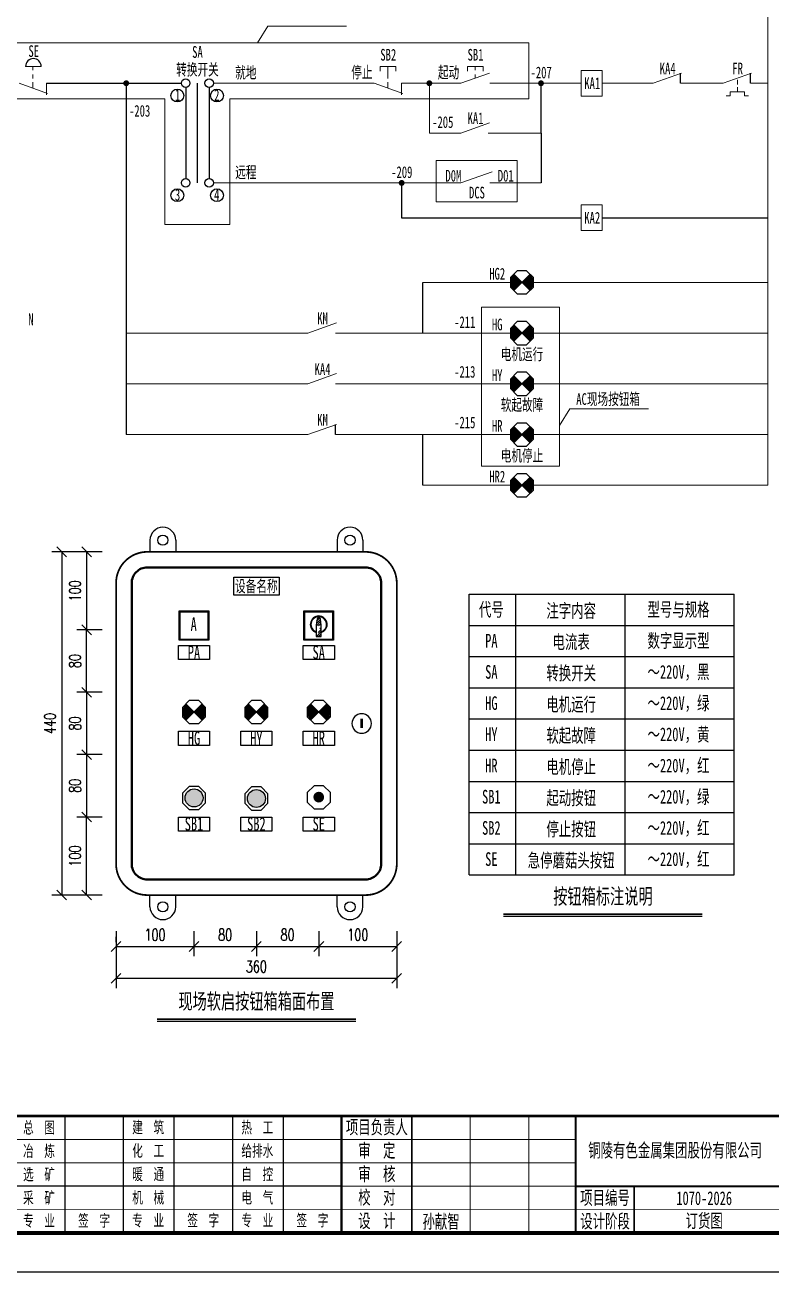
# Model space of a CAD drawing. Header units: millimetres. Extents: x -24326 to 675674, y 148048 to 606396.
# Drawn here: x 317151 to 336288, y 167048 to 199024 of the extents above; entities that cross this region are included whole.
import ezdxf
from ezdxf.enums import TextEntityAlignment as Align

# ---------------------------------------------------------------- set-up
doc = ezdxf.new("R2010")
doc.units = ezdxf.units.MM
doc.linetypes.add('常规', pattern=[20, 10, 0, 10])
doc.linetypes.add('接地线', pattern=[1460, 500, 500, -200, 60, -200])
for name, color, linetype in [('1', 7, 'Continuous'), ('4', 1, 'Continuous'), ('D1', 4, 'Continuous'), ('TEXT', 4, 'Continuous'), ('动力平面导线层', 3, '常规'), ('图框', 7, 'Continuous'), ('文字', 7, 'Continuous'), ('标注-照明', 7, 'Continuous'), ('照明平面导线层', 3, 'Continuous'), ('照明平面设备层', 1, 'Continuous'), ('电气-接地设计-接地线', 3, '接地线'), ('表格图框层', 7, 'Continuous')]:
    doc.layers.add(name, color=color, linetype=linetype)
doc.layers.add('CAXA0层', color=7, linetype='Continuous', lineweight=25)
doc.layers.add('SW', color=8, linetype='Continuous', lineweight=20)
doc.styles.add('DIM_FONT', font='SIMPLEX', dxfattribs={"width": 0.7, "bigfont": 'GBCBIG'})
doc.styles.add('标准', font='NSimSun.ttf', dxfattribs={"width": 0.667})
doc.dimstyles.new('副本 DIM20', dxfattribs={"dimtxt": 300, "dimasz": 2, "dimexe": 250, "dimexo": 300, "dimgap": 150, "dimtad": 1, "dimdec": 4, "dimlfac": 0.05, "dimzin": 0, "dimdsep": 46, "dimtxsty": 'DIM_FONT', "dimblk1": '_DIMX', "dimblk2": '_DIMX', "dimsah": 1, "dimcen": 0.09, "dimadec": 0, "dimazin": 0, "dimtfac": 1, "dimtdec": 4, "dimtix": 1, "dimtmove": 2, "dimatfit": 3, "dimldrblk": '_DIMX', "dimfxl": 250, "dimtolj": 1, "dimtzin": 0, "dimarcsym": 0})

# ---------------------------------------------------------------- blocks, each defined once
blk = doc.blocks.new('铜陵有色图签02')
at = {"layer": '图框', "color": 7, "linetype": 'Continuous', "lineweight": 25}
for p, q in [((-36201, 3010), (-36201, 9)), ((-34701, 3010), (-34701, 9)), ((-33401, 3017), (-33401, 16)), ((-31901, 3017), (-31901, 16)), ((-30601, 3017), (-30601, 16)), ((-29100, 1201), (-37501, 1201))]:
    blk.add_line(p, q, dxfattribs=at)
at = {"layer": '图框', "linetype": 'Continuous', "lineweight": 50}
blk.add_line((-29100, 3001), (-29100, 0), dxfattribs=at)
at = {"layer": '图框', "color": 7, "linetype": 'Continuous', "lineweight": 35}
for p, q in [((-27300, 3001), (-27300, 1)), ((-21600, 1197), (-21600, -3))]:
    blk.add_line(p, q, dxfattribs=at)
at = {"layer": '图框', "lineweight": 70, "const_width": 70}
blk.add_lwpolyline([(-17980, 3001), (0, 3001), (-38401, 3001)], dxfattribs=at)
at = {"layer": '图框', "color": 7, "linetype": 'Continuous', "lineweight": 25, "const_width": 25}
for points in [[(-25800, 3001), (-25800, 1)], [(-24300, 3001), (-24300, 1)], [(-23100, 2401), (-37501, 2401)], [(-23100, 1801), (-37501, 1801)], [(-23100, 1201), (-29100, 1201)], [(-12900, 600), (-18000, 600), (-37501, 600)]]:
    blk.add_lwpolyline(points, dxfattribs=at)
at = {"layer": '图框', "linetype": 'Continuous', "lineweight": 50, "const_width": 50}
blk.add_lwpolyline([(-23100, 3001), (-23100, 1)], dxfattribs=at)
at = {"layer": '图框', "lineweight": 50, "const_width": 50}
blk.add_lwpolyline([(-23100, 1200), (0, 1200)], dxfattribs=at)
at = {"layer": '图框', "linetype": 'Continuous', "lineweight": 70, "const_width": 70}
blk.add_lwpolyline([(-38401, 1), (0, 0)], dxfattribs=at)
at = {"layer": 'TEXT', "color": 7, "lineweight": 25, "style": '标准', "width": 0.667}
for s, height, p in [('总  图', 300, (-36862, 2555)), ('建  筑', 300, (-34062, 2562)), ('热  工', 300, (-31262, 2562)), ('项目负责人', 350, (-28197, 2541)), ('冶  炼', 300, (-36862, 1955)), ('化  工', 300, (-34062, 1962)), ('给排水', 300, (-31262, 1962)), ('审  定', 350, (-28197, 1941)), ('选  矿', 300, (-36862, 1355)), ('暖  通', 300, (-34062, 1362)), ('自  控', 300, (-31262, 1362)), ('审  核', 350, (-28197, 1341)), ('采  矿', 300, (-36862, 754)), ('机  械', 300, (-34062, 761)), ('电  气', 300, (-31262, 761)), ('校  对', 350, (-28197, 741)), ('项目编号', 350, (-22343, 730)), ('专  业', 300, (-36862, 170)), ('签  字', 300, (-35449, 170)), ('专  业', 300, (-34062, 177)), ('签  字', 300, (-32649, 177)), ('专  业', 300, (-31262, 177)), ('签  字', 300, (-29849, 177)), ('设  计', 350, (-28197, 139)), ('设计阶段', 350, (-22343, 130))]:
    blk.add_text(s, height=height, dxfattribs=at).set_placement(p, align=Align.CENTER)
blk = doc.blocks.new('_Oblique')
at = {"color": 0, "linetype": 'ByBlock', "lineweight": -2}
blk.add_line((-0.5, -0.5), (0.5, 0.5), dxfattribs=at)
blk = doc.blocks.new('*D72')
at = {"layer": '1', "color": 3, "linetype": 'ByBlock', "lineweight": -2}
for p, q in [((319130, 181914), (318484, 181914)), ((318734, 181914), (318734, 180314)), ((319130, 180314), (318484, 180314))]:
    blk.add_line(p, q, dxfattribs=at)
at = {"layer": 'Defpoints', "color": 0, "linetype": 'ByBlock'}
for p in [(319430, 181914), (318734, 180314), (319430, 180314)]:
    blk.add_point(p, dxfattribs=at)
at = {"layer": '1', "color": 3, "linetype": 'ByBlock', "lineweight": -2, "xscale": 250, "yscale": 250, "zscale": 250}
for p, rotation in [((318734, 181914), 90), ((318734, 180314), 270)]:
    blk.add_blockref('_Oblique', p, dxfattribs=dict(at, rotation=rotation))
at = {"layer": '1', "color": 7, "linetype": 'ByBlock', "insert": (318434, 181114), "char_height": 300, "attachment_point": 5, "rotation": 90, "style": 'DIM_FONT'}
blk.add_mtext('\\A1;80', dxfattribs=at)
blk = doc.blocks.new('_DIMX')
blk.add_line((-150, 0), (150, 0))
at = {"const_width": 50}
blk.add_lwpolyline([(-70, -70), (70, 70)], dxfattribs=at)
blk = doc.blocks.new('*D73')
at = {"layer": '1', "color": 3, "linetype": 'ByBlock', "lineweight": -2}
for p, q in [((318830, 185514), (317843, 185514)), ((318093, 185514), (318093, 176714)), ((318830, 176714), (317843, 176714))]:
    blk.add_line(p, q, dxfattribs=at)
at = {"layer": 'Defpoints', "color": 0, "linetype": 'ByBlock'}
for p in [(319130, 185514), (318093, 176714), (319130, 176714)]:
    blk.add_point(p, dxfattribs=at)
at = {"layer": '1', "color": 3, "linetype": 'ByBlock', "lineweight": -2, "xscale": 250, "yscale": 250, "zscale": 250}
for p, rotation in [((318093, 185514), 90), ((318093, 176714), 270)]:
    blk.add_blockref('_Oblique', p, dxfattribs=dict(at, rotation=rotation))
at = {"layer": '1', "color": 7, "linetype": 'ByBlock', "insert": (317793, 181114), "char_height": 300, "attachment_point": 5, "rotation": 90, "style": 'DIM_FONT'}
blk.add_mtext('\\A1;440', dxfattribs=at)
blk = doc.blocks.new('*D74')
at = {"layer": '1', "color": 3, "linetype": 'ByBlock', "lineweight": -2}
for p, q in [((319130, 185514), (318484, 185514)), ((318734, 185514), (318734, 183514)), ((319130, 183514), (318484, 183514))]:
    blk.add_line(p, q, dxfattribs=at)
at = {"layer": 'Defpoints', "color": 0, "linetype": 'ByBlock'}
for p in [(319430, 185514), (318734, 183514), (319430, 183514)]:
    blk.add_point(p, dxfattribs=at)
at = {"layer": '1', "color": 3, "linetype": 'ByBlock', "lineweight": -2, "xscale": 250, "yscale": 250, "zscale": 250}
for p, rotation in [((318734, 185514), 90), ((318734, 183514), 270)]:
    blk.add_blockref('_Oblique', p, dxfattribs=dict(at, rotation=rotation))
at = {"layer": '1', "color": 7, "linetype": 'ByBlock', "insert": (318434, 184514), "char_height": 300, "attachment_point": 5, "rotation": 90, "style": 'DIM_FONT'}
blk.add_mtext('\\A1;100', dxfattribs=at)
blk = doc.blocks.new('*D75')
at = {"layer": '1', "color": 3, "linetype": 'ByBlock', "lineweight": -2}
for p, q in [((318975, 183514), (318484, 183514)), ((318734, 181914), (318734, 183514)), ((318913, 181914), (318484, 181914))]:
    blk.add_line(p, q, dxfattribs=at)
at = {"layer": 'Defpoints', "color": 0, "linetype": 'ByBlock'}
for p in [(318734, 183514), (319275, 183514), (319213, 181914)]:
    blk.add_point(p, dxfattribs=at)
at = {"layer": '1', "color": 3, "linetype": 'ByBlock', "lineweight": -2, "xscale": 250, "yscale": 250, "zscale": 250}
for p, rotation in [((318734, 183514), 90), ((318734, 181914), 270)]:
    blk.add_blockref('_Oblique', p, dxfattribs=dict(at, rotation=rotation))
at = {"layer": '1', "color": 7, "linetype": 'ByBlock', "insert": (318434, 182714), "char_height": 300, "attachment_point": 5, "rotation": 90, "style": 'DIM_FONT'}
blk.add_mtext('\\A1;80', dxfattribs=at)
blk = doc.blocks.new('*D76')
at = {"layer": '1', "color": 3, "linetype": 'ByBlock', "lineweight": -2}
for p, q in [((323087, 175791), (323087, 175145)), ((324688, 175791), (324688, 175145)), ((323087, 175395), (324688, 175395))]:
    blk.add_line(p, q, dxfattribs=at)
at = {"layer": 'Defpoints', "color": 0, "linetype": 'ByBlock'}
for p in [(323087, 176091), (324688, 176091), (324688, 175395)]:
    blk.add_point(p, dxfattribs=at)
at = {"layer": '1', "color": 3, "linetype": 'ByBlock', "lineweight": -2, "xscale": 250, "yscale": 250, "zscale": 250, "rotation": 180}
blk.add_blockref('_Oblique', (323087, 175395), dxfattribs=at)
at = {"layer": '1', "color": 3, "linetype": 'ByBlock', "lineweight": -2, "xscale": 250, "yscale": 250, "zscale": 250}
blk.add_blockref('_Oblique', (324688, 175395), dxfattribs=at)
at = {"layer": '1', "color": 7, "linetype": 'ByBlock', "insert": (323888, 175695), "char_height": 300, "attachment_point": 5, "style": 'DIM_FONT'}
blk.add_mtext('\\A1;80', dxfattribs=at)
blk = doc.blocks.new('*D77')
at = {"layer": '1', "color": 3, "linetype": 'ByBlock', "lineweight": -2}
for p, q in [((324688, 175791), (324688, 175145)), ((326688, 175791), (326688, 175145)), ((324688, 175395), (326688, 175395))]:
    blk.add_line(p, q, dxfattribs=at)
at = {"layer": 'Defpoints', "color": 0, "linetype": 'ByBlock'}
for p in [(324688, 176091), (326688, 176091), (326688, 175395)]:
    blk.add_point(p, dxfattribs=at)
at = {"layer": '1', "color": 3, "linetype": 'ByBlock', "lineweight": -2, "xscale": 250, "yscale": 250, "zscale": 250, "rotation": 180}
blk.add_blockref('_Oblique', (324688, 175395), dxfattribs=at)
at = {"layer": '1', "color": 3, "linetype": 'ByBlock', "lineweight": -2, "xscale": 250, "yscale": 250, "zscale": 250}
blk.add_blockref('_Oblique', (326688, 175395), dxfattribs=at)
at = {"layer": '1', "color": 7, "linetype": 'ByBlock', "insert": (325688, 175695), "char_height": 300, "attachment_point": 5, "style": 'DIM_FONT'}
blk.add_mtext('\\A1;100', dxfattribs=at)
blk = doc.blocks.new('*D78')
at = {"layer": '1', "color": 3, "linetype": 'ByBlock', "lineweight": -2}
for p, q in [((319488, 175791), (319488, 174330)), ((326688, 175791), (326688, 174330)), ((319488, 174580), (326688, 174580))]:
    blk.add_line(p, q, dxfattribs=at)
at = {"layer": 'Defpoints', "color": 0, "linetype": 'ByBlock'}
for p in [(319488, 176091), (326688, 176091), (326688, 174580)]:
    blk.add_point(p, dxfattribs=at)
at = {"layer": '1', "color": 3, "linetype": 'ByBlock', "lineweight": -2, "xscale": 250, "yscale": 250, "zscale": 250, "rotation": 180}
blk.add_blockref('_Oblique', (319488, 174580), dxfattribs=at)
at = {"layer": '1', "color": 3, "linetype": 'ByBlock', "lineweight": -2, "xscale": 250, "yscale": 250, "zscale": 250}
blk.add_blockref('_Oblique', (326688, 174580), dxfattribs=at)
at = {"layer": '1', "color": 7, "linetype": 'ByBlock', "insert": (323088, 174880), "char_height": 300, "attachment_point": 5, "style": 'DIM_FONT'}
blk.add_mtext('\\A1;360', dxfattribs=at)
blk = doc.blocks.new('*D79')
at = {"layer": '1', "color": 3, "linetype": 'ByBlock', "lineweight": -2}
for p, q in [((319130, 178714), (318484, 178714)), ((318734, 176714), (318734, 178714)), ((319130, 176714), (318484, 176714))]:
    blk.add_line(p, q, dxfattribs=at)
at = {"layer": 'Defpoints', "color": 0, "linetype": 'ByBlock'}
for p in [(318734, 178714), (319430, 178714), (319430, 176714)]:
    blk.add_point(p, dxfattribs=at)
at = {"layer": '1', "color": 3, "linetype": 'ByBlock', "lineweight": -2, "xscale": 250, "yscale": 250, "zscale": 250}
for p, rotation in [((318734, 178714), 90), ((318734, 176714), 270)]:
    blk.add_blockref('_Oblique', p, dxfattribs=dict(at, rotation=rotation))
at = {"layer": '1', "color": 7, "linetype": 'ByBlock', "insert": (318434, 177714), "char_height": 300, "attachment_point": 5, "rotation": 90, "style": 'DIM_FONT'}
blk.add_mtext('\\A1;100', dxfattribs=at)
blk = doc.blocks.new('*D80')
at = {"layer": '1', "color": 3, "linetype": 'ByBlock', "lineweight": -2}
for p, q in [((318913, 180314), (318484, 180314)), ((318734, 180314), (318734, 178714)), ((318975, 178714), (318484, 178714))]:
    blk.add_line(p, q, dxfattribs=at)
at = {"layer": 'Defpoints', "color": 0, "linetype": 'ByBlock'}
for p in [(319213, 180314), (318734, 178714), (319275, 178714)]:
    blk.add_point(p, dxfattribs=at)
at = {"layer": '1', "color": 3, "linetype": 'ByBlock', "lineweight": -2, "xscale": 250, "yscale": 250, "zscale": 250}
for p, rotation in [((318734, 180314), 90), ((318734, 178714), 270)]:
    blk.add_blockref('_Oblique', p, dxfattribs=dict(at, rotation=rotation))
at = {"layer": '1', "color": 7, "linetype": 'ByBlock', "insert": (318434, 179514), "char_height": 300, "attachment_point": 5, "rotation": 90, "style": 'DIM_FONT'}
blk.add_mtext('\\A1;80', dxfattribs=at)
blk = doc.blocks.new('*D81')
at = {"layer": '1', "color": 3, "linetype": 'ByBlock', "lineweight": -2}
for p, q in [((319488, 175507), (319488, 175645)), ((321488, 175507), (321488, 175645)), ((319488, 175395), (321488, 175395))]:
    blk.add_line(p, q, dxfattribs=at)
at = {"layer": 'Defpoints', "color": 0, "linetype": 'ByBlock'}
for p in [(321488, 175395), (319488, 175207), (321488, 175207)]:
    blk.add_point(p, dxfattribs=at)
at = {"layer": '1', "color": 3, "linetype": 'ByBlock', "lineweight": -2, "xscale": 250, "yscale": 250, "zscale": 250, "rotation": 180}
blk.add_blockref('_Oblique', (319488, 175395), dxfattribs=at)
at = {"layer": '1', "color": 3, "linetype": 'ByBlock', "lineweight": -2, "xscale": 250, "yscale": 250, "zscale": 250}
blk.add_blockref('_Oblique', (321488, 175395), dxfattribs=at)
at = {"layer": '1', "color": 7, "linetype": 'ByBlock', "insert": (320488, 175695), "char_height": 300, "attachment_point": 5, "style": 'DIM_FONT'}
blk.add_mtext('\\A1;100', dxfattribs=at)
blk = doc.blocks.new('*D82')
at = {"layer": '1', "color": 3, "linetype": 'ByBlock', "lineweight": -2}
for p, q in [((321486, 175791), (321486, 175145)), ((323087, 175791), (323087, 175145)), ((321486, 175395), (323087, 175395))]:
    blk.add_line(p, q, dxfattribs=at)
at = {"layer": 'Defpoints', "color": 0, "linetype": 'ByBlock'}
for p in [(321486, 176091), (323087, 176091), (323087, 175395)]:
    blk.add_point(p, dxfattribs=at)
at = {"layer": '1', "color": 3, "linetype": 'ByBlock', "lineweight": -2, "xscale": 250, "yscale": 250, "zscale": 250, "rotation": 180}
blk.add_blockref('_Oblique', (321486, 175395), dxfattribs=at)
at = {"layer": '1', "color": 3, "linetype": 'ByBlock', "lineweight": -2, "xscale": 250, "yscale": 250, "zscale": 250}
blk.add_blockref('_Oblique', (323087, 175395), dxfattribs=at)
at = {"layer": '1', "color": 7, "linetype": 'ByBlock', "insert": (322286, 175695), "char_height": 300, "attachment_point": 5, "style": 'DIM_FONT'}
blk.add_mtext('\\A1;80', dxfattribs=at)

msp = doc.modelspace()

# ---------------------------------------------------------------- hatches: boundary and pattern name
at = {"linetype": 'ByBlock', "lineweight": 25}
h = msp.add_hatch(dxfattribs=at)
h.set_pattern_fill('ANSI31', color=3, scale=184.8, style=0)
h.set_pattern_definition([(45, (-234505.448, 194617.009), (-16.3341666, 16.3341666), [])])
h.paths.add_polyline_path([(329896.91139, 192422.04731), (329688.00771, 192631.29815, 0.1991281417), (329601.23139, 192422.04731, 0.1986966109), (329687.66055, 192213.14362)])
h.paths.add_polyline_path([(330106.16223, 192630.95099), (329896.91139, 192422.04731), (330105.81508, 192212.79647, 0.1991281417), (330192.59139, 192422.04731, 0.1986966109)])
h = msp.add_hatch(dxfattribs=at)
h.set_pattern_fill('ANSI31', color=3, scale=184.8, style=0)
h.set_pattern_definition([(45, (-234505.448, 193317.009), (-16.3341666, 16.3341666), [])])
h.paths.add_polyline_path([(329896.91139, 191122.04731), (329688.00771, 191331.29815, 0.1991281417), (329601.23139, 191122.04731, 0.1986966109), (329687.66055, 190913.14362)])
h.paths.add_polyline_path([(330106.16223, 191330.95099), (329896.91139, 191122.04731), (330105.81508, 190912.79647, 0.1991281417), (330192.59139, 191122.04731, 0.1986966109)])
h = msp.add_hatch(dxfattribs=at)
h.set_pattern_fill('ANSI31', color=2, scale=184.8, style=0)
h.set_pattern_definition([(45, (-234505.448, 192017.009), (-16.3341666, 16.3341666), [])])
h.paths.add_polyline_path([(329896.91139, 189822.04731), (329688.00771, 190031.29815, 0.1991281417), (329601.23139, 189822.04731, 0.1986966109), (329687.66055, 189613.14362)])
h.paths.add_polyline_path([(330106.16223, 190030.95099), (329896.91139, 189822.04731), (330105.81508, 189612.79647, 0.1991281417), (330192.59139, 189822.04731, 0.1986966109)])
h = msp.add_hatch(dxfattribs=at)
h.set_pattern_fill('ANSI31', color=1, scale=184.8, style=0)
h.set_pattern_definition([(45, (-234505.448, 190717.009), (-16.3341666, 16.3341666), [])])
h.paths.add_polyline_path([(329896.91139, 188522.04731), (329688.00771, 188731.29815, 0.1991281417), (329601.23139, 188522.04731, 0.1986966109), (329687.66055, 188313.14362)])
h.paths.add_polyline_path([(330106.16223, 188730.95099), (329896.91139, 188522.04731), (330105.81508, 188312.79647, 0.1991281417), (330192.59139, 188522.04731, 0.1986966109)])
h = msp.add_hatch(dxfattribs=at)
h.set_pattern_fill('ANSI31', color=1, scale=184.8, style=0)
h.set_pattern_definition([(45, (-234505.448, 189417.009), (-16.3341666, 16.3341666), [])])
h.paths.add_polyline_path([(329896.91139, 187222.04731), (329688.00771, 187431.29815, 0.1991281417), (329601.23139, 187222.04731, 0.1986966109), (329687.66055, 187013.14362)])
h.paths.add_polyline_path([(330106.16223, 187430.95099), (329896.91139, 187222.04731), (330105.81508, 187012.79647, 0.1991281417), (330192.59139, 187222.04731, 0.1986966109)])
h = msp.add_hatch(dxfattribs=at)
h.set_pattern_fill('ANSI31', color=3, scale=184.8, style=0)
h.set_pattern_definition([(45, (-242913.943, 183599.88), (-16.3341666, 16.3341666), [])])
h.paths.add_polyline_path([(321488.41695, 181404.9181), (321279.51326, 181614.16894, 0.1991281417), (321192.73695, 181404.9181, 0.1986966109), (321279.16611, 181196.01442)])
h.paths.add_polyline_path([(321697.66779, 181613.82179), (321488.41695, 181404.9181), (321697.32063, 181195.66726, 0.1991281417), (321784.09695, 181404.9181, 0.1986966109)])
h = msp.add_hatch(dxfattribs=at)
h.set_pattern_fill('ANSI31', color=2, scale=184.8, style=0)
h.set_pattern_definition([(45, (-239924.145, 183599.88), (-16.3341666, 16.3341666), [])])
h.paths.add_polyline_path([(323088.36249, 181404.9181), (322879.45881, 181614.16894, 0.1991281417), (322792.68249, 181404.9181, 0.1986966109), (322879.11165, 181196.01442)])
h.paths.add_polyline_path([(323297.61333, 181613.82179), (323088.36249, 181404.9181), (323297.26618, 181195.66726, 0.1991281417), (323384.04249, 181404.9181, 0.1986966109)])
h = msp.add_hatch(dxfattribs=at)
h.set_pattern_fill('ANSI31', color=1, scale=184.8, style=0)
h.set_pattern_definition([(45, (-238324.09, 183599.88), (-16.3341666, 16.3341666), [])])
h.paths.add_polyline_path([(324688.41695, 181404.9181), (324479.51326, 181614.16894, 0.1991281417), (324392.73695, 181404.9181, 0.1986966109), (324479.16611, 181196.01442)])
h.paths.add_polyline_path([(324897.66779, 181613.82179), (324688.41695, 181404.9181), (324897.32063, 181195.66726, 0.1991281417), (324984.09695, 181404.9181, 0.1986966109)])
at = {"layer": '文字', "linetype": 'ByBlock', "ltscale": 0.2}
h = msp.add_hatch(dxfattribs=at)
h.set_pattern_fill('ANSI31', color=0, scale=308, style=0)
h.set_pattern_definition([(45, (-3039416.177, 1556593.168), (-27.22361108, 27.22361108), [])])
edge = h.paths.add_edge_path()
edge.add_line((324749.36654, 183341.78874), (324749.36654, 183617.08676))
edge.add_line((324624.66344, 183617.08628), (324624.66344, 183341.78874))
edge.add_arc((323852.98208, 183617.08628), 896.38446, 359.999999999, 366.231131725)
edge.add_arc((324268.80418, 183662.48763), 478.09114, 6.231131716, 14.766974325)
edge.add_arc((324527.69693, 183730.73043), 210.3552, 14.766974338, 32.471625258)
edge.add_arc((324687.01499, 183832.11634), 21.51308, 32.471625271, 90.000000016)
edge.add_arc((324687.01499, 183832.11634), 21.51308, 90.000000007, 147.528374752)
edge.add_arc((324846.33305, 183730.73043), 210.3552, 147.528374742, 165.233025662)
edge.add_arc((325105.2258, 183662.48763), 478.09114, 165.233025662, 173.76886827)
edge.add_arc((325521.0479, 183617.08628), 896.38446, 173.768868275, 180.000000001)
edge.add_line((324624.66344, 183341.78874), (324749.36654, 183341.78874))
at = {"layer": '电气-接地设计-接地线', "linetype": 'ByBlock', "ltscale": 0.2}
h = msp.add_hatch(color=3, dxfattribs=at)
edge = h.paths.add_edge_path()
edge.add_arc((321488.41695, 179204.91296), 230.34819, 0, 360)
h = msp.add_hatch(color=1, dxfattribs=at)
edge = h.paths.add_edge_path()
edge.add_arc((323088.36249, 179189.39535), 230.34819, 0, 360)
h = msp.add_hatch(color=1, dxfattribs=at)
edge = h.paths.add_edge_path()
edge.add_arc((324687.02409, 179224.9114), 138.20891, 0, 360)

# ---------------------------------------------------------------- linework, layer by layer
at = {"color": 0, "linetype": 'ByBlock', "lineweight": 20}
for p, q in [((335424.00415, 197619.94062), (335424.00415, 197499.34062)), ((333263.18718, 197529.49008), (331956.33415, 197529.49008)), ((335058.4547, 197529.49008), (333964.92843, 197529.49008)), ((335243.10415, 197203.20401), (335243.10415, 197311.74401)), ((335243.10415, 197311.74401), (335604.90415, 197311.74401)), ((335424.00415, 197432.34401), (335424.00415, 197311.74401)), ((335604.90415, 197311.74401), (335604.90415, 197203.20401)), ((336203.22143, 197529.49062), (335760.19595, 197529.49062)), ((335134.56415, 197203.20401), (335243.10415, 197203.20401)), ((335604.90415, 197203.20401), (335713.44415, 197203.20401))]:
    msp.add_line(p, q, dxfattribs=at)
at = {"color": 3, "linetype": 'ByBlock', "lineweight": 25}
for p, q in [((330106.16223, 192630.95099), (329687.66055, 192213.14362)), ((330105.81508, 192212.79647), (329688.00771, 192631.29815)), ((330106.16223, 191330.95099), (329687.66055, 190913.14362)), ((330105.81508, 190912.79647), (329688.00771, 191331.29815)), ((321697.66779, 181613.82179), (321279.16611, 181196.01442)), ((321697.32063, 181195.66726), (321279.51326, 181614.16894))]:
    msp.add_line(p, q, dxfattribs=at)
at = {"color": 2, "linetype": 'ByBlock', "lineweight": 25}
for p, q in [((330106.16223, 190030.95099), (329687.66055, 189613.14362)), ((330105.81508, 189612.79647), (329688.00771, 190031.29815)), ((323297.61333, 181613.82179), (322879.11165, 181196.01442)), ((323297.26618, 181195.66726), (322879.45881, 181614.16894))]:
    msp.add_line(p, q, dxfattribs=at)
at = {"color": 1, "linetype": 'ByBlock', "lineweight": 25}
for p, q in [((330106.16223, 188730.95099), (329687.66055, 188313.14362)), ((330105.81508, 188312.79647), (329688.00771, 188731.29815)), ((330106.16223, 187430.95099), (329687.66055, 187013.14362)), ((330105.81508, 187012.79647), (329688.00771, 187431.29815)), ((324897.66779, 181613.82179), (324479.16611, 181196.01442)), ((324897.32063, 181195.66726), (324479.51326, 181614.16894))]:
    msp.add_line(p, q, dxfattribs=at)
at = {"color": 0, "linetype": 'ByBlock', "lineweight": 25}
for p, q in [((324624.66344, 183617.08628), (324624.66344, 183341.78874)), ((324749.36654, 183341.78874), (324749.36654, 183617.08676)), ((324624.66344, 183341.78874), (324749.36654, 183341.78874))]:
    msp.add_line(p, q, dxfattribs=at)
at = {"color": 7, "linetype": 'ByBlock', "lineweight": 20, "const_width": 75}
for points in [[(319710.39682, 197529.48365, 1), (319785.39682, 197529.48365, 1)], [(327486.26607, 197529.49008, 1), (327561.26607, 197529.49008, 1)], [(330349.94207, 197529.49008, 1), (330424.94207, 197529.49008, 1)], [(326775.62772, 194973.2417, 1), (326850.62772, 194973.2417, 1)]]:
    msp.add_lwpolyline(points, format="xyb", close=True, dxfattribs=at)
at = {"color": 3, "linetype": 'ByBlock', "lineweight": 25}
for points in [[(329774.43673, 192717.72731), (329601.23139, 192544.52197), (329601.23139, 192299.57264), (329774.43673, 192126.36731), (330019.38606, 192126.36731), (330192.59139, 192299.57264), (330192.59139, 192544.52197), (330019.38606, 192717.72731)], [(329774.43673, 191417.72731), (329601.23139, 191244.52197), (329601.23139, 190999.57264), (329774.43673, 190826.36731), (330019.38606, 190826.36731), (330192.59139, 190999.57264), (330192.59139, 191244.52197), (330019.38606, 191417.72731)], [(321365.94228, 181700.5981), (321192.73695, 181527.39277), (321192.73695, 181282.44344), (321365.94228, 181109.2381), (321610.89161, 181109.2381), (321784.09695, 181282.44344), (321784.09695, 181527.39277), (321610.89161, 181700.5981)]]:
    msp.add_lwpolyline(points, close=True, dxfattribs=at)
at = {"color": 2, "linetype": 'ByBlock', "lineweight": 25}
for points in [[(329774.43673, 190117.72731), (329601.23139, 189944.52197), (329601.23139, 189699.57264), (329774.43673, 189526.36731), (330019.38606, 189526.36731), (330192.59139, 189699.57264), (330192.59139, 189944.52197), (330019.38606, 190117.72731)], [(322965.88783, 181700.5981), (322792.68249, 181527.39277), (322792.68249, 181282.44344), (322965.88783, 181109.2381), (323210.83716, 181109.2381), (323384.04249, 181282.44344), (323384.04249, 181527.39277), (323210.83716, 181700.5981)]]:
    msp.add_lwpolyline(points, close=True, dxfattribs=at)
at = {"color": 1, "linetype": 'ByBlock', "lineweight": 25}
for points in [[(329774.43673, 188817.72731), (329601.23139, 188644.52197), (329601.23139, 188399.57264), (329774.43673, 188226.36731), (330019.38606, 188226.36731), (330192.59139, 188399.57264), (330192.59139, 188644.52197), (330019.38606, 188817.72731)], [(329774.43673, 187517.72731), (329601.23139, 187344.52197), (329601.23139, 187099.57264), (329774.43673, 186926.36731), (330019.38606, 186926.36731), (330192.59139, 187099.57264), (330192.59139, 187344.52197), (330019.38606, 187517.72731)], [(324565.94228, 181700.5981), (324392.73695, 181527.39277), (324392.73695, 181282.44344), (324565.94228, 181109.2381), (324810.89161, 181109.2381), (324984.09695, 181282.44344), (324984.09695, 181527.39277), (324810.89161, 181700.5981)]]:
    msp.add_lwpolyline(points, close=True, dxfattribs=at)
at = {"color": 252, "linetype": 'ByBlock', "lineweight": 50}
for points in [[(320288.41695, 185113.60848, 0.4142135624), (319888.41695, 184713.60848)], [(326288.41695, 184713.60848, 0.4142135624), (325888.41695, 185113.60848)], [(319888.41695, 177513.60848, 0.4142135624), (320288.41695, 177113.60848)], [(325888.41695, 177113.60848, 0.4142135624), (326288.41695, 177513.60848)]]:
    msp.add_lwpolyline(points, format="xyb", dxfattribs=at)
for points in [[(320288.41695, 185113.60848), (325888.41695, 185113.60848)], [(319888.41695, 177513.60848), (319888.41695, 184713.60848)], [(326288.41695, 184713.60848), (326288.41695, 177513.60848)], [(325888.41695, 177113.60848), (320288.41695, 177113.60848)]]:
    msp.add_lwpolyline(points, dxfattribs=at)
at = {"color": 0, "linetype": 'ByBlock', "lineweight": 25}
for points in [[(322508.784, 184863.60848), (323668.0499, 184863.60848), (323668.0499, 184407.58238), (322508.784, 184407.58238)], [(324305.84172, 183998.84681), (325068.27633, 183998.84681), (325068.27633, 183246.57488), (324305.84172, 183246.57488)], [(321089.35295, 183113.60848), (321887.48094, 183113.60848), (321887.48094, 182750.78872), (321089.35295, 182750.78872)], [(324289.35295, 183113.60848), (325087.48094, 183113.60848), (325087.48094, 182750.78872), (324289.35295, 182750.78872)], [(321089.35295, 180913.60848), (321887.48094, 180913.60848), (321887.48094, 180550.78872), (321089.35295, 180550.78872)], [(322689.2985, 180913.60848), (323487.42649, 180913.60848), (323487.42649, 180550.78872), (322689.2985, 180550.78872)], [(324289.35295, 180913.60848), (325087.48094, 180913.60848), (325087.48094, 180550.78872), (324289.35295, 180550.78872)], [(321089.35295, 178713.60848), (321887.48094, 178713.60848), (321887.48094, 178350.78872), (321089.35295, 178350.78872)], [(322689.2985, 178713.61105), (323487.42649, 178713.61105), (323487.42649, 178350.79129), (322689.2985, 178350.79129)], [(324289.35295, 178713.61105), (325087.48094, 178713.61105), (325087.48094, 178350.79129), (324289.35295, 178350.79129)]]:
    msp.add_lwpolyline(points, close=True, dxfattribs=at)
at = {"color": 6, "linetype": 'ByBlock', "lineweight": 25}
msp.add_lwpolyline([(321105.84172, 183998.84681), (321868.27633, 183998.84681), (321868.27633, 183246.57488), (321105.84172, 183246.57488)], close=True, dxfattribs=at)
at = {"color": 0, "linetype": 'ByBlock', "lineweight": 25}
msp.add_lwpolyline([(324749.36654, 183617.08628), (324744.07082, 183714.37941), (324731.10419, 183784.34753, 0.077405152), (324705.16465, 183843.66632), (324687.01499, 183853.62941), (324668.86532, 183843.66632), (324642.92578, 183784.34753, 0.0372618705), (324629.95916, 183714.37941), (324624.66344, 183617.08628)], format="xyb", dxfattribs=at)
at = {"color": 3, "linetype": 'ByBlock', "const_width": 64}
msp.add_lwpolyline([(325788.6732, 181233.42913), (325788.6732, 180997.46484)], dxfattribs=at)
at = {"linetype": 'ByBlock', "lineweight": 25}
for points in [[(321365.94228, 179500.59553), (321192.73695, 179327.3902), (321192.73695, 179082.44087), (321365.94228, 178909.23553), (321610.89161, 178909.23553), (321784.09695, 179082.44087), (321784.09695, 179327.3902), (321610.89161, 179500.59553)], [(322965.88783, 179485.07793), (322792.68249, 179311.87259), (322792.68249, 179066.92326), (322965.88783, 178893.71793), (323210.83716, 178893.71793), (323384.04249, 179066.92326), (323384.04249, 179311.87259), (323210.83716, 179485.07793)], [(324565.94228, 179516.11828), (324392.73695, 179342.91295), (324392.73695, 179097.96362), (324565.94228, 178924.75828), (324810.89161, 178924.75828), (324984.09695, 179097.96362), (324984.09695, 179342.91295), (324810.89161, 179516.11828)]]:
    msp.add_lwpolyline(points, close=True, dxfattribs=at)
at = {"color": 0, "linetype": 'ByBlock', "lineweight": 25}
for radius, start, end in [(216.4831, 286.739478671, 253.260521329), (200.7336, 288.096502459, 251.903497541)]:
    msp.add_arc((324687.01499, 183652.89581), radius, start, end, dxfattribs=at)
at = {"color": 3, "linetype": 'ByBlock'}
for start, end in [(90, 270), (270, 90)]:
    msp.add_arc((325788.41695, 181113.60848), 250, start, end, dxfattribs=at)
at = {"layer": '4', "color": 0, "linetype": 'ByBlock'}
for p, q in [((320358.41695, 185813.60848), (320358.41695, 185513.60848)), ((321018.41695, 185813.60848), (321018.41695, 185513.60848)), ((325158.41695, 185813.60848), (325158.41695, 185513.60848)), ((325818.41695, 185813.60848), (325818.41695, 185513.60848)), ((320358.41695, 176413.60848), (320358.41695, 176713.60848)), ((321018.41695, 176413.60848), (321018.41695, 176713.60848)), ((325158.41695, 176413.60848), (325158.41695, 176713.60848)), ((325818.41695, 176413.60848), (325818.41695, 176713.60848))]:
    msp.add_line(p, q, dxfattribs=at)
at = {"layer": '4', "color": 0, "linetype": 'ByBlock', "const_width": 45}
for points in [[(320288.41695, 185513.60848, 0.4142135624), (319488.41695, 184713.60848)], [(326688.41695, 184713.60848, 0.4142135624), (325888.41695, 185513.60848)], [(319488.41695, 177513.60848, 0.4142135624), (320288.41695, 176713.60848)], [(325888.41695, 176713.60848, 0.4142135624), (326688.41695, 177513.60848)]]:
    msp.add_lwpolyline(points, format="xyb", dxfattribs=at)
for points in [[(320288.41695, 185513.60848), (325888.41695, 185513.60848)], [(319488.41695, 177513.60848), (319488.41695, 184713.60848)], [(326688.41695, 184713.60848), (326688.41695, 177513.60848)], [(325888.41695, 176713.60848), (320288.41695, 176713.60848)]]:
    msp.add_lwpolyline(points, dxfattribs=at)
at = {"layer": '4', "color": 0, "linetype": 'ByBlock'}
for centre in [(320688.41695, 185813.60848), (325488.41695, 185813.60848), (320688.41695, 176413.60848), (325488.41695, 176413.60848)]:
    msp.add_circle(centre, 130, dxfattribs=at)
for centre, start, end in [((320688.41695, 185813.60848), 0, 180), ((325488.41695, 185813.60848), 0, 180), ((320688.41695, 176413.60848), 180, 0), ((325488.41695, 176413.60848), 180, 0)]:
    msp.add_arc(centre, 330, start, end, dxfattribs=at)
at = {"layer": 'CAXA0层', "color": 2, "linetype": 'ByBlock', "lineweight": 40}
for p, q in [((329426.84093, 176227.81263), (334524.98622, 176227.81263)), ((320539.57203, 173535.96152), (325637.71732, 173535.96152))]:
    msp.add_line(p, q, dxfattribs=at)
at = {"layer": 'CAXA0层', "color": 2, "linetype": 'ByBlock', "lineweight": 0}
for p, q in [((329426.84093, 176162.3297), (334524.98622, 176162.3297)), ((320539.57203, 173470.47859), (325637.71732, 173470.47859))]:
    msp.add_line(p, q, dxfattribs=at)
at = {"layer": 'D1', "color": 1, "linetype": 'ByBlock'}
msp.add_arc((317367.98895, 197961.10588), 200.52575, 0, 180, dxfattribs=at)
at = {"layer": 'SW', "color": 7, "linetype": 'ByBlock', "lineweight": 25}
for p, q in [((328542.50204, 184429.54127), (329742.50204, 184429.54127)), ((328542.50204, 183629.54127), (328542.50204, 184429.54127)), ((329742.50204, 184429.54127), (332542.50204, 184429.54127)), ((329742.50204, 183629.54127), (329742.50204, 184429.54127)), ((332542.50204, 183629.54127), (332542.50204, 184429.54127)), ((332542.50204, 184429.54127), (335342.50204, 184429.54127)), ((335342.50204, 183629.54127), (335342.50204, 184429.54127)), ((328542.50204, 183629.54127), (329742.50204, 183629.54127)), ((328542.50204, 182829.54127), (328542.50204, 183629.54127)), ((329742.50204, 183629.54127), (332542.50204, 183629.54127)), ((329742.50204, 182829.54127), (329742.50204, 183629.54127)), ((332542.50204, 182829.54127), (332542.50204, 183629.54127)), ((332542.50204, 183629.54127), (335342.50204, 183629.54127)), ((335342.50204, 182829.54127), (335342.50204, 183629.54127)), ((335342.50204, 182829.54127), (335342.50204, 183629.54127)), ((328542.50204, 182829.54127), (329742.50204, 182829.54127)), ((328542.50204, 182029.54127), (328542.50204, 182829.54127)), ((329742.50204, 182829.54127), (332542.50204, 182829.54127)), ((329742.50204, 182029.54127), (329742.50204, 182829.54127)), ((332542.50204, 182829.54127), (335342.50204, 182829.54127)), ((332542.50204, 182029.54127), (332542.50204, 182829.54127)), ((335342.50204, 182029.54127), (335342.50204, 182829.54127)), ((335342.50204, 182029.54127), (335342.50204, 182829.54127)), ((328542.50204, 181229.54127), (328542.50204, 182029.54127)), ((328542.50204, 182029.54127), (329742.50204, 182029.54127)), ((329742.50204, 181229.54127), (329742.50204, 182029.54127)), ((329742.50204, 182029.54127), (332542.50204, 182029.54127)), ((332542.50204, 181229.54127), (332542.50204, 182029.54127)), ((332542.50204, 182029.54127), (335342.50204, 182029.54127)), ((335342.50204, 181229.54127), (335342.50204, 182029.54127)), ((335342.50204, 181229.54127), (335342.50204, 182029.54127)), ((328542.50204, 181229.54127), (329742.50204, 181229.54127)), ((328542.50204, 180429.54127), (328542.50204, 181229.54127)), ((329742.50204, 181229.54127), (332542.50204, 181229.54127)), ((329742.50204, 180429.54127), (329742.50204, 181229.54127)), ((332542.50204, 180429.54127), (332542.50204, 181229.54127)), ((332542.50204, 181229.54127), (335342.50204, 181229.54127)), ((335342.50204, 180429.54127), (335342.50204, 181229.54127)), ((335342.50204, 180429.54127), (335342.50204, 181229.54127)), ((328542.50204, 180429.54127), (329742.50204, 180429.54127)), ((328542.50204, 179629.54127), (328542.50204, 180429.54127)), ((329742.50204, 180429.54127), (332542.50204, 180429.54127)), ((329742.50204, 179629.54127), (329742.50204, 180429.54127)), ((332542.50204, 179629.54127), (332542.50204, 180429.54127)), ((332542.50204, 180429.54127), (335342.50204, 180429.54127)), ((335342.50204, 179629.54127), (335342.50204, 180429.54127)), ((335342.50204, 179629.54127), (335342.50204, 180429.54127)), ((328542.50204, 179629.54127), (329742.50204, 179629.54127)), ((328542.50204, 178829.54127), (328542.50204, 179629.54127)), ((329742.50204, 179629.54127), (332542.50204, 179629.54127)), ((329742.50204, 178829.54127), (329742.50204, 179629.54127)), ((332542.50204, 178829.54127), (332542.50204, 179629.54127)), ((332542.50204, 179629.54127), (335342.50204, 179629.54127)), ((335342.50204, 178829.54127), (335342.50204, 179629.54127)), ((335342.50204, 178829.54127), (335342.50204, 179629.54127)), ((328542.50204, 178829.54127), (329742.50204, 178829.54127)), ((328542.50204, 178029.54127), (328542.50204, 178829.54127)), ((329742.50204, 178829.54127), (332542.50204, 178829.54127)), ((329742.50204, 178029.54127), (329742.50204, 178829.54127)), ((332542.50204, 178829.54127), (335342.50204, 178829.54127)), ((332542.50204, 178029.54127), (332542.50204, 178829.54127)), ((335342.50204, 178029.54127), (335342.50204, 178829.54127)), ((335342.50204, 178029.54127), (335342.50204, 178829.54127)), ((328542.50204, 177229.54127), (328542.50204, 178029.54127)), ((328542.50204, 178029.54127), (329742.50204, 178029.54127)), ((329742.50204, 177229.54127), (329742.50204, 178029.54127)), ((329742.50204, 178029.54127), (332542.50204, 178029.54127)), ((332542.50204, 177229.54127), (332542.50204, 178029.54127)), ((332542.50204, 178029.54127), (335342.50204, 178029.54127)), ((335342.50204, 177229.54127), (335342.50204, 178029.54127)), ((335342.50204, 177229.54127), (335342.50204, 178029.54127)), ((328542.50204, 177229.54127), (329742.50204, 177229.54127)), ((329742.50204, 177229.54127), (332542.50204, 177229.54127)), ((332542.50204, 177229.54127), (335342.50204, 177229.54127))]:
    msp.add_line(p, q, dxfattribs=at)
at = {"layer": 'TEXT', "color": 7, "linetype": 'ByBlock', "ltscale": 100}
for centre in [(321273.39542, 197529.49008), (321876.88292, 197529.49008)]:
    msp.add_circle(centre, 109.725, dxfattribs=at)
at = {"layer": '动力平面导线层', "color": 0, "linetype": 'ByBlock', "lineweight": -3, "ltscale": 100}
for p, q in [((333964.92843, 197529.49008), (333964.92843, 197790.92215)), ((335760.19595, 197529.49062), (335760.19595, 197790.92269))]:
    msp.add_line(p, q, dxfattribs=at)
at = {"layer": '动力平面导线层', "color": 0}
for p, q in [((319747.89433, 197529.49008), (319747.89433, 188522.04731)), ((327356.73583, 191122.04731), (327356.73583, 192422.04731)), ((327356.73583, 187222.04731), (327356.73583, 188522.04731))]:
    msp.add_line(p, q, dxfattribs=at)
at = {"layer": '动力平面导线层', "color": 0, "linetype": 'ByBlock'}
for p, q in [((330387.44207, 196251.36589), (330387.44207, 194973.2417)), ((326813.12772, 194973.2417), (326813.12772, 194081.66803)), ((326813.12772, 194081.66803), (331420.58667, 194081.66803))]:
    msp.add_line(p, q, dxfattribs=at)
at = {"layer": '图框', "linetype": 'Continuous', "lineweight": 100, "const_width": 100}
msp.add_lwpolyline([(298473.59742, 168047.80554), (354373.59742, 168047.80554), (354373.59742, 208047.80554), (298473.59742, 208047.80554)], close=True, dxfattribs=at)
at = {"layer": '标注-照明', "linetype": 'ByBlock', "lineweight": 25, "ltscale": 100}
for p, q in [((317704.17314, 197529.49008), (321163.67042, 197529.49008)), ((321273.39542, 197419.76508), (321273.39542, 195082.9667)), ((321876.88292, 197419.76508), (321876.88292, 195082.9667)), ((325112.24028, 188522.04731), (325112.24028, 188783.47938))]:
    msp.add_line(p, q, dxfattribs=at)
at = {"layer": '标注-照明', "color": 0, "linetype": 'ByBlock', "lineweight": 25, "ltscale": 100}
msp.add_line((321575.34965, 194973.2417), (321575.34965, 197529.49008), dxfattribs=at)
at = {"layer": '标注-照明', "color": 6, "linetype": 'ByBlock'}
msp.add_lwpolyline([(321132.19899, 183979.06418), (321841.83099, 183979.06418), (321841.83099, 183269.43218), (321132.19899, 183269.43218)], close=True, dxfattribs=at)
at = {"layer": '标注-照明', "color": 0, "linetype": 'ByBlock'}
msp.add_lwpolyline([(324332.19899, 183979.06418), (325041.83099, 183979.06418), (325041.83099, 183269.43218), (324332.19899, 183269.43218)], close=True, dxfattribs=at)
at = {"layer": '标注-照明', "linetype": 'ByBlock', "lineweight": 25, "ltscale": 100}
for centre, radius in [((321060.09975, 197214.13833), 164.79793), ((322076.3408, 197214.13833), 164.79793), ((321273.39542, 194973.2417), 109.725), ((321876.88292, 194973.2417), 109.725), ((321060.09975, 194657.88995), 164.79793), ((322076.3408, 194657.88995), 164.79793)]:
    msp.add_circle(centre, radius, dxfattribs=at)
at = {"layer": '照明平面导线层', "color": 0, "linetype": 'ByBlock', "lineweight": 20}
for p, q in [((336203.34468, 187222.04731), (336203.17624, 201419.44761)), ((317353.30251, 197860.85713), (317353.30251, 197961.10588)), ((326462.25709, 197760.60838), (326462.25709, 197961.10588)), ((328700.31321, 197860.85713), (328700.31321, 197961.10588)), ((317353.30251, 197654.80102), (317353.30251, 197755.04977)), ((326462.25709, 197654.80102), (326462.25709, 197755.04977)), ((328334.75615, 197529.49008), (329065.87028, 197790.92215)), ((328700.31321, 197660.20612), (328700.31321, 197755.3992)), ((333263.18718, 197529.49008), (333994.30131, 197790.92215)), ((335058.4547, 197529.49062), (335789.56883, 197790.92269)), ((317002.43189, 197529.49008), (317733.54602, 197268.05801)), ((317353.30251, 197404.02563), (317353.30251, 197554.55227)), ((317704.17314, 197529.49008), (317704.17314, 197228.27038)), ((326111.38647, 197529.49008), (321986.60792, 197529.49008)), ((326111.38647, 197529.49008), (326842.5006, 197268.05801)), ((326462.25709, 197404.02563), (326462.25709, 197554.55227)), ((328334.75615, 197529.49008), (326813.12772, 197529.49008)), ((326813.12772, 197529.49008), (326813.12772, 197228.27038)), ((327523.76607, 197529.49008), (327523.76607, 196251.36589)), ((329077.45563, 197529.49008), (331420.58667, 197529.49008)), ((328334.75615, 196251.36589), (329065.87028, 196512.79796)), ((328334.75615, 196251.36589), (327523.76607, 196251.36589)), ((329036.4974, 196251.36589), (330387.44207, 196251.36589)), ((321986.60792, 194973.2417), (322773.99768, 194973.2417)), ((322773.99768, 194973.2417), (328334.75615, 194973.2417)), ((329077.45563, 194973.2417), (330387.44207, 194973.2417)), ((327356.73583, 192422.04731), (329601.23139, 192422.04731)), ((330192.59139, 192422.04731), (336203.26172, 192422.04731)), ((324410.49903, 191122.04731), (325141.61316, 191383.47938)), ((319747.89071, 191122.04731), (324410.49903, 191122.04731)), ((325112.24028, 191122.04731), (329601.23139, 191122.04731)), ((330192.59139, 191122.04731), (336203.30732, 191122.04731)), ((324410.49903, 189822.04731), (325141.61316, 190083.47938)), ((319747.89071, 189822.04731), (324410.49903, 189822.04731)), ((325112.24028, 189822.04731), (329601.23139, 189822.04731)), ((330192.59139, 189822.04731), (336203.33554, 189822.04731)), ((324410.49903, 188522.04731), (325141.61316, 188783.47938)), ((324410.49903, 188522.04731), (319747.89071, 188522.04731)), ((325112.24028, 188522.04731), (329601.23139, 188522.04731)), ((330192.59139, 188522.04731), (336203.32926, 188522.04731)), ((327356.73583, 187222.04731), (329601.23139, 187222.04731)), ((330192.59139, 187222.04731), (336203.34468, 187222.04731))]:
    msp.add_line(p, q, dxfattribs=at)
at = {"layer": '照明平面导线层', "color": 6, "linetype": 'ByBlock', "lineweight": 20}
for p, q in [((323382.02566, 198990.44605), (323117.14539, 198562.81903)), ((323382.02566, 198990.44605), (325400.66423, 198990.44605)), ((316220.15804, 198562.81903), (330072.54707, 198562.81903)), ((330072.54707, 198562.81903), (330072.54707, 197127.98875)), ((320740.63736, 197127.98875), (316220.15804, 197127.98875)), ((330072.54707, 197127.98875), (322407.58634, 197127.98875)), ((328862.52412, 191785.46419), (330858.50279, 191785.46419)), ((328863.4267, 187711.94573), (328863.4267, 191785.46419)), ((330858.50279, 187711.94573), (330858.50279, 191785.46419)), ((331123.38305, 189180.84808), (330858.50279, 188753.22106)), ((331123.38305, 189180.84808), (333142.02163, 189180.84808)), ((328863.4267, 187711.94573), (330859.40536, 187711.94573))]:
    msp.add_line(p, q, dxfattribs=at)
at = {"layer": '照明平面导线层', "color": 1, "linetype": 'ByBlock', "lineweight": 20}
msp.add_line((317568.48645, 197961.10588), (317167.49145, 197961.10588), dxfattribs=at)
at = {"layer": '照明平面导线层', "color": 7, "linetype": 'ByBlock', "lineweight": 20}
msp.add_line((328334.75615, 194973.2417), (329138.98169, 195260.81698), dxfattribs=at)
at = {"layer": '照明平面导线层', "color": 0, "linetype": 'ByBlock', "lineweight": 20}
for points in [[(326662.75459, 197840.80738), (326662.75459, 197961.10588), (326261.75959, 197961.10588), (326261.75959, 197840.80738)], [(328900.81071, 197840.80738), (328900.81071, 197961.10588), (328499.81571, 197961.10588), (328499.81571, 197840.80738)]]:
    msp.add_lwpolyline(points, dxfattribs=at)
for points in [[(331420.58667, 197860.26343), (331956.33415, 197860.26343), (331956.33415, 197198.71674), (331420.58667, 197198.71674)], [(331420.58667, 194412.44138), (331956.33415, 194412.44138), (331956.33415, 193750.89469), (331420.58667, 193750.89469)]]:
    msp.add_lwpolyline(points, close=True, dxfattribs=at)
at = {"layer": '照明平面设备层', "color": 0, "lineweight": -3, "ltscale": 100}
msp.add_lwpolyline([(295973.59742, 209047.80554), (355373.59742, 209047.80554), (355373.59742, 167047.80554), (295973.59742, 167047.80554)], close=True, dxfattribs=at)
at = {"layer": '电气-接地设计-接地线', "color": 0, "linetype": 'ByBlock', "lineweight": -3}
for p, q in [((330387.44207, 196251.36589), (330387.44207, 197529.49008)), ((331956.33415, 194081.66803), (336203.2633, 194081.66803))]:
    msp.add_line(p, q, dxfattribs=at)
at = {"layer": '电气-接地设计-接地线', "color": 3, "linetype": 'ByBlock', "ltscale": 0.2}
msp.add_circle((321488.41695, 179204.91296), 230.34819, dxfattribs=at)
at = {"layer": '电气-接地设计-接地线', "color": 1, "linetype": 'ByBlock', "ltscale": 0.2}
msp.add_circle((323088.36249, 179189.39535), 230.34819, dxfattribs=at)
at = {"layer": '表格图框层', "color": 6, "linetype": 'ByBlock', "lineweight": 20, "ltscale": 50}
for p, q in [((320740.63736, 193904.39571), (320740.63736, 197127.98875)), ((322407.58634, 197127.98875), (322407.58634, 193904.39571)), ((322407.58634, 193904.39571), (320740.63736, 193904.39571))]:
    msp.add_line(p, q, dxfattribs=at)
at = {"layer": '表格图框层', "color": 4, "linetype": 'ByBlock', "lineweight": 20, "ltscale": 50}
for p, q in [((327700.14508, 195552.24932), (329773.59276, 195552.24932)), ((327700.14508, 195552.24932), (327700.14508, 194488.89543)), ((329773.59276, 195552.24932), (329773.59276, 194488.89543)), ((327700.14508, 194488.89543), (329773.59276, 194488.89543))]:
    msp.add_line(p, q, dxfattribs=at)

# ---------------------------------------------------------------- block references
at = {"layer": '图框', "lineweight": 25}
msp.add_blockref('铜陵有色图签02', (354373.59742, 168047.80554), dxfattribs=at)

# ---------------------------------------------------------------- texts
at = {"layer": 'SW', "color": 7, "linetype": 'ByBlock', "lineweight": 25, "style": '标准', "width": 0.667}
for s, height, p in [('设备名称', 300, (323085.55881, 184485.34598)), ('代号', 350, (329113.83103, 183860.45471)), ('注字内容', 350, (331161.7703, 183829.54127)), ('型号与规格', 350, (333914.63309, 183860.45471)), ('A', 350, (321479.26075, 183481.81474)), ('PA', 350, (329113.83103, 183060.45471)), ('电流表', 350, (331161.7703, 183029.54127)), ('数字显示型', 350, (333914.63309, 183060.45471)), ('PA', 350, (321485.71212, 182762.98375)), ('SA', 350, (324685.71212, 182762.98375)), ('SA', 350, (329113.83103, 182260.45471)), ('转换开关', 350, (331161.7703, 182229.54127)), ('～220V，黑', 350, (333914.63309, 182260.45471)), ('HG', 350, (329113.83103, 181460.45471)), ('电机运行', 350, (331161.7703, 181429.54127)), ('～220V，绿', 350, (333914.63309, 181460.45471)), ('HY', 350, (329113.83103, 180660.45471)), ('软起故障', 350, (331161.7703, 180629.54127)), ('～220V，黄', 350, (333914.63309, 180660.45471)), ('HG', 350, (321487.05903, 180562.98632)), ('HY', 350, (323087.00457, 180562.98632)), ('HR', 350, (324687.05903, 180562.98632)), ('HR', 350, (329113.83103, 179860.45471)), ('电机停止', 350, (331161.7703, 179829.54127)), ('～220V，红', 350, (333914.63309, 179860.45471)), ('SB1', 350, (329113.83103, 179060.45471)), ('起动按钮', 350, (331161.7703, 179029.54127)), ('～220V，绿', 350, (333914.63309, 179060.45471)), ('SB1', 350, (321487.05903, 178362.98375)), ('SB2', 350, (323087.00457, 178362.98632)), ('SE', 350, (324687.05903, 178362.98632)), ('SB2', 350, (329113.83103, 178260.45471)), ('停止按钮', 350, (331161.7703, 178229.54127)), ('～220V，红', 350, (333914.63309, 178260.45471)), ('SE', 350, (329113.83103, 177460.45471)), ('急停蘑菇头按钮', 350, (331161.7703, 177429.54127)), ('～220V，红', 350, (333914.63309, 177460.45471))]:
    msp.add_text(s, height=height, dxfattribs=at).set_placement(p, align=Align.CENTER)
at = {"layer": 'SW', "color": 2, "linetype": 'ByBlock', "lineweight": 25, "style": '标准', "width": 0.667}
for s, p in [('按钮箱标注说明', (331975.68584, 176482.82666)), ('现场软启按钮箱箱面布置', (323088.41695, 173790.97555))]:
    msp.add_text(s, height=400, dxfattribs=at).set_placement(p, align=Align.CENTER)
at = {"layer": 'SW', "color": 4, "linetype": 'Continuous', "lineweight": 25, "style": '标准', "width": 0.667}
for s, p in [('铜陵有色金属集团股份有限公司', (333827.45058, 169995.49497)), ('1070-2026', (334573.02114, 168767.48556))]:
    msp.add_text(s, height=350, dxfattribs=at).set_placement(p, align=Align.CENTER)
at = {"layer": 'SW', "color": 7, "linetype": 'Continuous', "lineweight": 25, "style": '标准', "width": 0.667}
msp.add_text('孙献智', height=350, dxfattribs=at).set_placement((327825.33482, 168168.32387), align=Align.CENTER)
at = {"layer": 'SW', "color": 1, "linetype": 'Continuous', "lineweight": 25, "style": '标准', "width": 0.667}
msp.add_text('订货图', height=350, dxfattribs=at).set_placement((334573.02114, 168187.78351), align=Align.CENTER)
at = {"layer": 'TEXT', "color": 7, "linetype": 'ByBlock', "ltscale": 100, "style": '标准', "width": 0.667}
for s, p in [('SE', (317376.16135, 198202.76941)), ('SA', (321576.31367, 198181.01308)), ('SB2', (326470.42949, 198109.76523)), ('SB1', (328708.48561, 198109.76523)), ('转换开关', (321576.31367, 197731.97249)), ('就地', (322817.04411, 197655.52434)), ('停止', (325792.93119, 197660.20352)), ('起动', (328016.30086, 197660.20352)), ('KA4', (333636.91664, 197758.74109)), ('FR', (335432.18416, 197758.74162)), ('KA1', (331701.99699, 197379.05658)), ('1', (321065.85798, 197074.87282)), ('2', (322070.9079, 197074.87282)), ('KA1', (328708.48561, 196480.6169)), ('远程', (322817.04411, 195099.27596)), ('D0M', (328140.27817, 195008.80663)), ('D01', (329484.05899, 195008.80663)), ('3', (321065.85798, 194518.62444)), ('4', (322070.9079, 194518.62444)), ('KA2', (331701.99699, 193931.23453)), ('HG2', (329263.72195, 192494.18508)), ('N', (317304.73125, 191325.9499)), ('KM', (324784.22849, 191351.29831)), ('HG', (329263.72195, 191194.18508)), ('电机运行', (329899.92439, 190433.55704)), ('KA4', (324784.22849, 190051.29831)), ('HY', (329263.72195, 189894.18508)), ('软起故障', (329899.92439, 189133.55704)), ('KM', (324784.22849, 188751.29831)), ('HR', (329263.72195, 188594.18508)), ('电机停止', (329899.92439, 187833.55704)), ('HR2', (329263.72195, 187294.18508))]:
    msp.add_text(s, height=300, dxfattribs=at).set_placement(p, align=Align.CENTER)
at = {"layer": 'TEXT', "color": 2, "linetype": 'ByBlock', "ltscale": 100, "style": '标准', "width": 0.667}
for s, p in [('-207', (330391.08564, 197655.96628)), ('-203', (320093.02566, 196671.81692)), ('-205', (327867.75364, 196383.09288)), ('-209', (326816.77129, 195099.7179)), ('-211', (328432.45462, 191253.77429)), ('-213', (328432.45462, 189982.18603)), ('-215', (328432.45462, 188682.18603))]:
    msp.add_text(s, height=300, dxfattribs=at).set_placement(p, align=Align.CENTER)
at = {"layer": 'TEXT', "color": 4, "linetype": 'ByBlock', "ltscale": 100, "style": '标准', "width": 0.667}
msp.add_text('DCS', height=300, dxfattribs=at).set_placement((328745.04131, 194576.09973), align=Align.CENTER)
at = {"layer": 'TEXT', "color": 6, "linetype": 'ByBlock', "ltscale": 100, "style": '标准', "width": 0.667}
msp.add_text('AC现场按钮箱', height=300, dxfattribs=at).set_placement((332109.49668, 189282.3031), align=Align.CENTER)

# ---------------------------------------------------------------- dimensions: what is measured, and where the dimension line sits
at = {"layer": '1', "color": 0, "linetype": 'ByBlock'}
for base, p1, p2, angle, picture, middle in [((318093.16806, 176713.60848), (319129.69288, 185513.60848), (319129.69288, 176713.60848), 90, '*D73', (317793.16806, 181113.60848)), ((318734.06356, 183513.60848), (319429.69288, 185513.60848), (319429.69288, 183513.60848), 90, '*D74', (318434.06356, 184513.60848)), ((318734.06356, 183513.60848), (319212.7603, 181913.60848), (319274.83792, 183513.60848), 90, '*D75', (318434.06356, 182713.60848)), ((318734.06356, 180313.60848), (319429.69288, 181913.60848), (319429.69288, 180313.60848), 90, '*D72', (318434.06356, 181113.60848)), ((318734.06356, 178713.60848), (319212.7603, 180313.60848), (319274.83792, 178713.60848), 270, '*D80', (318434.06356, 179513.60848)), ((318734.06356, 178713.60848), (319429.69288, 176713.60848), (319429.69288, 178713.60848), 270, '*D79', (318434.06356, 177713.60848))]:
    dim = msp.add_linear_dim(base=base, p1=p1, p2=p2, angle=angle, dimstyle='副本 DIM20', override={"dimasz": 250, "dimblk1": 'Oblique', "dimblk2": 'Oblique'}, dxfattribs=at)
    dim.commit()
    dim.dimension.update_dxf_attribs({"geometry": picture, "text_midpoint": middle})
for base, p1, p2, picture, middle in [((326688.41695, 174580.05332), (319488.41695, 176090.911), (326688.41695, 176090.911), '*D78', (323088.41695, 174880.05332)), ((321488.41695, 175395.28168), (319488.41695, 175207.46049), (321488.41695, 175207.46049), '*D81', (320488.41695, 175695.28168)), ((323087.05903, 175395.28168), (321485.70111, 176090.911), (323087.05903, 176090.911), '*D82', (322286.38007, 175695.28168)), ((324688.41695, 175395.28168), (323087.05903, 176090.911), (324688.41695, 176090.911), '*D76', (323887.73799, 175695.28168)), ((326688.41695, 175395.28168), (324688.41695, 176090.911), (326688.41695, 176090.911), '*D77', (325688.41695, 175695.28168))]:
    dim = msp.add_linear_dim(base=base, p1=p1, p2=p2, dimstyle='副本 DIM20', override={"dimasz": 250, "dimblk1": 'Oblique', "dimblk2": 'Oblique'}, dxfattribs=at)
    dim.commit()
    dim.dimension.update_dxf_attribs({"geometry": picture, "text_midpoint": middle})

doc.saveas('drawing.dxf')
